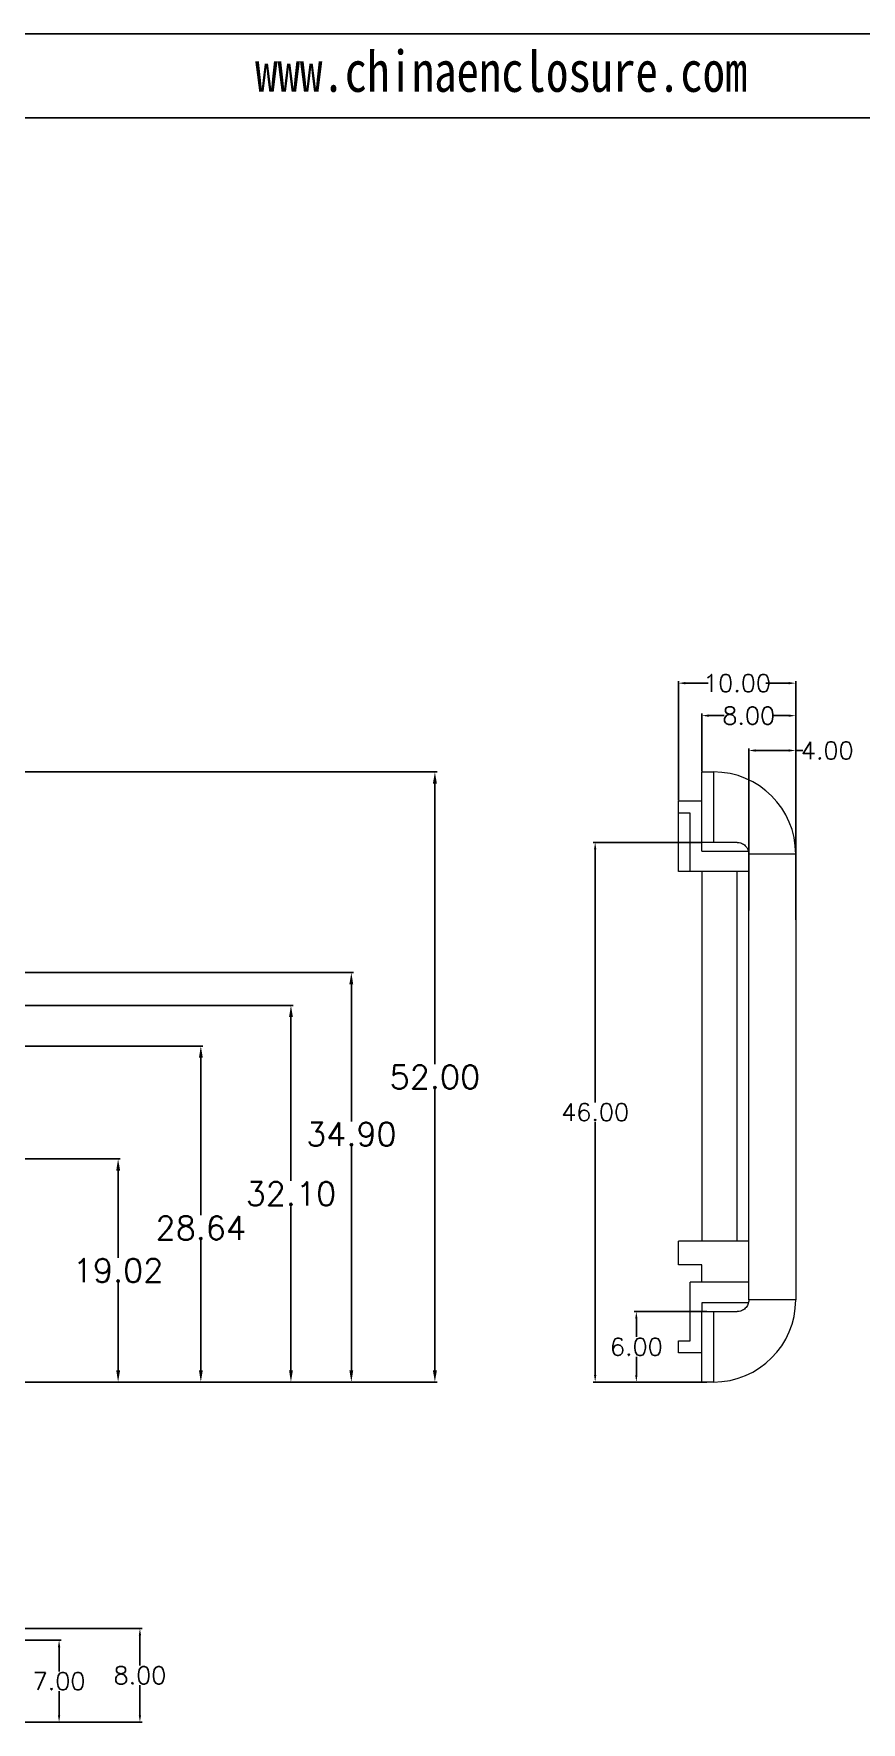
# Model space of a CAD drawing. Header units: inches. Extents: x 1846 to 3307, y 1126 to 1431.
# Drawn here: x 1982.8 to 2053.3, y 1287.5 to 1431.4 of the extents above; entities that cross this region are included whole.
import ezdxf

# ---------------------------------------------------------------- set-up
doc = ezdxf.new("R2010")
doc.units = ezdxf.units.IN
doc.header["$LTSCALE"] = 15
doc.layers.add('文字', color=81, linetype='Continuous')
doc.styles.get("Standard").update_dxf_attribs({"font": 'txt', "bigfont": 'gbcbig.shx'})
doc.styles.add('宋体', font='', dxfattribs={"width": 0.8, "height": 3.5})
doc.styles.get('宋体').set_extended_font_data('SimSun')
doc.dimstyles.new('2', dxfattribs={"dimtxt": 1.5, "dimasz": 0.6, "dimexe": 0.18, "dimexo": 0.0625, "dimgap": 0.09, "dimtad": 0, "dimtih": 1, "dimtoh": 1, "dimzin": 0, "dimdsep": 46, "dimtxsty": 'Standard', "dimcen": 0, "dimadec": 0, "dimazin": 2, "dimtfac": 1, "dimtofl": 0, "dimtmove": 0, "dimatfit": 3, "dimfxl": 1, "dimtolj": 1, "dimtzin": 0, "dimarcsym": 0})
doc.dimstyles.new('2.5', dxfattribs={"dimtxt": 2, "dimasz": 1, "dimexe": 0.18, "dimexo": 0.0625, "dimgap": 0.09, "dimtad": 0, "dimtih": 1, "dimtoh": 1, "dimzin": 0, "dimdsep": 46, "dimtxsty": 'Standard', "dimcen": 1, "dimadec": 0, "dimazin": 2, "dimtfac": 1, "dimtofl": 0, "dimtmove": 0, "dimatfit": 3, "dimfxl": 1, "dimtolj": 1, "dimtzin": 0, "dimarcsym": 0})

# ---------------------------------------------------------------- blocks, each defined once
blk = doc.blocks.new('*D439')
at = {"color": 0, "lineweight": -2}
for p, q in [((1928.47, 1348.6), (2004.89, 1348.6)), ((2004.71, 1347.6), (2004.71, 1333.64)), ((2004.71, 1317.5), (2004.71, 1331.46)), ((1952.92, 1316.5), (2004.89, 1316.5))]:
    blk.add_line(p, q, dxfattribs=at)
at = {"color": 0}
for points in [[(2004.55, 1347.6), (2004.88, 1347.6), (2004.71, 1348.6)], [(2004.55, 1317.5), (2004.88, 1317.5), (2004.71, 1316.5)]]:
    blk.add_solid(points, dxfattribs=at)
at = {"layer": 'Defpoints', "color": 0}
for p in [(1928.41, 1348.6), (2004.71, 1348.6), (1952.85, 1316.5)]:
    blk.add_point(p, dxfattribs=at)
at = {"color": 0, "insert": (2004.71, 1332.55), "char_height": 2, "attachment_point": 5}
blk.add_mtext('\\A1;32.10', dxfattribs=at)
blk = doc.blocks.new('*D440')
at = {"color": 0, "lineweight": -2}
for p, q in [((1961.47, 1351.4), (2010.04, 1351.4)), ((2009.86, 1350.4), (2009.86, 1338.72)), ((2009.86, 1317.5), (2009.86, 1336.54)), ((1939.23, 1316.5), (2010.04, 1316.5))]:
    blk.add_line(p, q, dxfattribs=at)
at = {"color": 0}
for points in [[(2009.69, 1350.4), (2010.02, 1350.4), (2009.86, 1351.4)], [(2009.69, 1317.5), (2010.02, 1317.5), (2009.86, 1316.5)]]:
    blk.add_solid(points, dxfattribs=at)
at = {"layer": 'Defpoints', "color": 0}
for p in [(1961.41, 1351.4), (2009.86, 1351.4), (1939.17, 1316.5)]:
    blk.add_point(p, dxfattribs=at)
at = {"color": 0, "insert": (2009.86, 1337.63), "char_height": 2, "attachment_point": 5}
blk.add_mtext('\\A1;34.90', dxfattribs=at)
blk = doc.blocks.new('*D441')
at = {"color": 0, "lineweight": -2}
for p, q in [((1944.1, 1345.14), (1997.21, 1345.14)), ((1997.03, 1344.14), (1997.03, 1330.72)), ((1997.03, 1317.5), (1997.03, 1328.54)), ((1944.1, 1316.5), (1997.21, 1316.5))]:
    blk.add_line(p, q, dxfattribs=at)
at = {"color": 0}
for points in [[(1996.87, 1344.14), (1997.2, 1344.14), (1997.03, 1345.14)], [(1996.87, 1317.5), (1997.2, 1317.5), (1997.03, 1316.5)]]:
    blk.add_solid(points, dxfattribs=at)
at = {"layer": 'Defpoints', "color": 0}
for p in [(1944.04, 1345.14), (1944.04, 1316.5), (1997.03, 1316.5)]:
    blk.add_point(p, dxfattribs=at)
at = {"color": 0, "insert": (1997.03, 1329.63), "char_height": 2, "attachment_point": 5}
blk.add_mtext('\\A1;28.64', dxfattribs=at)
blk = doc.blocks.new('*D444')
at = {"color": 0, "lineweight": -2}
for p, q in [((1958.26, 1335.52), (1990.16, 1335.52)), ((1989.98, 1334.52), (1989.98, 1327.1)), ((1989.98, 1317.5), (1989.98, 1324.92)), ((1963.62, 1316.5), (1990.16, 1316.5))]:
    blk.add_line(p, q, dxfattribs=at)
at = {"color": 0}
for points in [[(1989.82, 1334.52), (1990.15, 1334.52), (1989.98, 1335.52)], [(1989.82, 1317.5), (1990.15, 1317.5), (1989.98, 1316.5)]]:
    blk.add_solid(points, dxfattribs=at)
at = {"layer": 'Defpoints', "color": 0}
for p in [(1958.19, 1335.52), (1963.55, 1316.5), (1989.98, 1316.5)]:
    blk.add_point(p, dxfattribs=at)
at = {"color": 0, "insert": (1989.98, 1326.01), "char_height": 2, "attachment_point": 5}
blk.add_mtext('\\A1;19.02', dxfattribs=at)
blk = doc.blocks.new('*D457')
at = {"color": 0, "lineweight": -2}
for p, q in [((1932.4, 1368.5), (2017.16, 1368.5)), ((2016.98, 1367.5), (2016.98, 1343.59)), ((2016.98, 1317.5), (2016.98, 1341.41)), ((1939.23, 1316.5), (2017.16, 1316.5))]:
    blk.add_line(p, q, dxfattribs=at)
at = {"color": 0}
for points in [[(2016.81, 1367.5), (2017.15, 1367.5), (2016.98, 1368.5)], [(2016.81, 1317.5), (2017.15, 1317.5), (2016.98, 1316.5)]]:
    blk.add_solid(points, dxfattribs=at)
at = {"layer": 'Defpoints', "color": 0}
for p in [(1932.34, 1368.5), (1939.17, 1316.5), (2016.98, 1316.5)]:
    blk.add_point(p, dxfattribs=at)
at = {"color": 0, "insert": (2016.98, 1342.5), "char_height": 2, "attachment_point": 5}
blk.add_mtext('\\A1;52.00', dxfattribs=at)
blk = doc.blocks.new('*D458')
at = {"color": 0, "lineweight": -2}
for p, q in [((2039.73, 1368.56), (2039.73, 1373.48)), ((2040.33, 1373.3), (2041.64, 1373.3)), ((2047.13, 1373.3), (2045.82, 1373.3)), ((2047.73, 1355.89), (2047.73, 1373.48))]:
    blk.add_line(p, q, dxfattribs=at)
at = {"color": 0}
for points in [[(2040.33, 1373.4), (2040.33, 1373.2), (2039.73, 1373.3)], [(2047.13, 1373.4), (2047.13, 1373.2), (2047.73, 1373.3)]]:
    blk.add_solid(points, dxfattribs=at)
at = {"layer": 'Defpoints', "color": 0}
for p in [(2047.73, 1373.3), (2039.73, 1368.5), (2047.73, 1355.82)]:
    blk.add_point(p, dxfattribs=at)
at = {"color": 0, "insert": (2043.73, 1373.3), "char_height": 1.5, "attachment_point": 5}
blk.add_mtext('\\A1;8.00', dxfattribs=at)
blk = doc.blocks.new('*D459')
at = {"color": 0, "lineweight": -2}
for p, q in [((2043.73, 1356.7), (2043.73, 1370.51)), ((2044.33, 1370.33), (2047.13, 1370.33)), ((2047.73, 1356.7), (2047.73, 1370.51)), ((2047.73, 1370.33), (2048.33, 1370.33))]:
    blk.add_line(p, q, dxfattribs=at)
at = {"color": 0}
for points in [[(2044.33, 1370.43), (2044.33, 1370.23), (2043.73, 1370.33)], [(2047.13, 1370.43), (2047.13, 1370.23), (2047.73, 1370.33)]]:
    blk.add_solid(points, dxfattribs=at)
at = {"layer": 'Defpoints', "color": 0}
for p in [(2047.73, 1370.33), (2043.73, 1356.64), (2047.73, 1356.64)]:
    blk.add_point(p, dxfattribs=at)
at = {"color": 0, "insert": (2050.42, 1370.33), "char_height": 1.5, "attachment_point": 5}
blk.add_mtext('\\A1;4.00', dxfattribs=at)
blk = doc.blocks.new('*D460')
at = {"color": 0, "lineweight": -2}
for p, q in [((2037.73, 1366.06), (2037.73, 1376.25)), ((2038.33, 1376.07), (2040.27, 1376.07)), ((2047.13, 1376.07), (2045.2, 1376.07)), ((2047.73, 1358.18), (2047.73, 1376.25))]:
    blk.add_line(p, q, dxfattribs=at)
at = {"color": 0}
for points in [[(2038.33, 1376.17), (2038.33, 1375.97), (2037.73, 1376.07)], [(2047.13, 1376.17), (2047.13, 1375.97), (2047.73, 1376.07)]]:
    blk.add_solid(points, dxfattribs=at)
at = {"layer": 'Defpoints', "color": 0}
for p in [(2047.73, 1376.07), (2037.73, 1366), (2047.73, 1358.12)]:
    blk.add_point(p, dxfattribs=at)
at = {"color": 0, "insert": (2042.73, 1376.07), "char_height": 1.5, "attachment_point": 5}
blk.add_mtext('\\A1;10.00', dxfattribs=at)
blk = doc.blocks.new('*D461')
at = {"color": 0, "lineweight": -2}
for p, q in [((1970.34, 1295.5), (1992.02, 1295.5)), ((1991.84, 1294.9), (1991.84, 1292.34)), ((1991.84, 1288.1), (1991.84, 1290.66)), ((1970.34, 1287.5), (1992.02, 1287.5))]:
    blk.add_line(p, q, dxfattribs=at)
at = {"color": 0}
for points in [[(1991.74, 1294.9), (1991.94, 1294.9), (1991.84, 1295.5)], [(1991.74, 1288.1), (1991.94, 1288.1), (1991.84, 1287.5)]]:
    blk.add_solid(points, dxfattribs=at)
at = {"layer": 'Defpoints', "color": 0}
for p in [(1970.28, 1295.5), (1970.28, 1287.5), (1991.84, 1287.5)]:
    blk.add_point(p, dxfattribs=at)
at = {"color": 0, "insert": (1991.84, 1291.5), "char_height": 1.5, "attachment_point": 5}
blk.add_mtext('\\A1;8.00', dxfattribs=at)
blk = doc.blocks.new('*D465')
at = {"color": 0, "lineweight": -2}
for p, q in [((1977.87, 1294.5), (1985.13, 1294.5)), ((1984.95, 1293.9), (1984.95, 1291.84)), ((1984.95, 1288.1), (1984.95, 1290.16)), ((1970.4, 1287.5), (1985.13, 1287.5))]:
    blk.add_line(p, q, dxfattribs=at)
at = {"color": 0}
for points in [[(1984.85, 1293.9), (1985.05, 1293.9), (1984.95, 1294.5)], [(1984.85, 1288.1), (1985.05, 1288.1), (1984.95, 1287.5)]]:
    blk.add_solid(points, dxfattribs=at)
at = {"layer": 'Defpoints', "color": 0}
for p in [(1977.81, 1294.5), (1970.34, 1287.5), (1984.95, 1287.5)]:
    blk.add_point(p, dxfattribs=at)
at = {"color": 0, "insert": (1984.95, 1291), "char_height": 1.5, "attachment_point": 5}
blk.add_mtext('\\A1;7.00', dxfattribs=at)
blk = doc.blocks.new('*D466')
at = {"color": 0, "lineweight": -2}
for p, q in [((2040.17, 1322.5), (2033.97, 1322.5)), ((2034.15, 1321.9), (2034.15, 1320.34)), ((2034.15, 1317.1), (2034.15, 1318.66)), ((2039.67, 1316.5), (2033.97, 1316.5))]:
    blk.add_line(p, q, dxfattribs=at)
at = {"color": 0}
for points in [[(2034.05, 1321.9), (2034.25, 1321.9), (2034.15, 1322.5)], [(2034.05, 1317.1), (2034.25, 1317.1), (2034.15, 1316.5)]]:
    blk.add_solid(points, dxfattribs=at)
at = {"layer": 'Defpoints', "color": 0}
for p in [(2034.15, 1322.5), (2040.23, 1322.5), (2039.73, 1316.5)]:
    blk.add_point(p, dxfattribs=at)
at = {"color": 0, "insert": (2034.15, 1319.5), "char_height": 1.5, "attachment_point": 5}
blk.add_mtext('\\A1;6.00', dxfattribs=at)
blk = doc.blocks.new('*D467')
at = {"color": 0, "lineweight": -2}
for p, q in [((2039.67, 1362.5), (2030.46, 1362.5)), ((2030.64, 1361.9), (2030.64, 1340.34)), ((2030.64, 1317.1), (2030.64, 1338.66)), ((2040.17, 1316.5), (2030.46, 1316.5))]:
    blk.add_line(p, q, dxfattribs=at)
at = {"color": 0}
for points in [[(2030.54, 1361.9), (2030.74, 1361.9), (2030.64, 1362.5)], [(2030.54, 1317.1), (2030.74, 1317.1), (2030.64, 1316.5)]]:
    blk.add_solid(points, dxfattribs=at)
at = {"layer": 'Defpoints', "color": 0}
for p in [(2030.64, 1362.5), (2039.73, 1362.5), (2040.23, 1316.5)]:
    blk.add_point(p, dxfattribs=at)
at = {"color": 0, "insert": (2030.64, 1339.5), "char_height": 1.5, "attachment_point": 5}
blk.add_mtext('\\A1;46.00', dxfattribs=at)

msp = doc.modelspace()

# ---------------------------------------------------------------- linework, layer by layer
for p, q in [((1846.203, 1431.421), (2271.885, 1431.421)), ((1857.218, 1424.255), (2264.718, 1424.255))]:
    msp.add_line(p, q)
at = {"color": 7, "linetype": 'Continuous', "lineweight": 15}
for p, q in [((2039.734, 1362.502), (2039.734, 1368.502)), ((2039.734, 1368.502), (2040.734, 1368.502)), ((2040.734, 1368.502), (2040.734, 1362.502)), ((2037.734, 1365.002), (2037.734, 1366.002)), ((2039.734, 1366.002), (2037.734, 1366.002)), ((2038.734, 1365.002), (2037.734, 1365.002)), ((2037.734, 1360.002), (2037.734, 1365.002)), ((2038.734, 1360.002), (2038.734, 1365.002)), ((2040.734, 1362.502), (2039.734, 1362.502)), ((2039.734, 1361.752), (2039.734, 1362.502)), ((2039.734, 1361.752), (2043.691, 1361.752)), ((2042.734, 1362.502), (2040.734, 1362.502)), ((2047.734, 1361.502), (2043.734, 1361.502)), ((2043.734, 1323.502), (2043.734, 1361.502)), ((2047.734, 1361.502), (2047.734, 1323.502)), ((2038.734, 1360.002), (2037.734, 1360.002)), ((2043.734, 1360.002), (2038.734, 1360.002)), ((2039.734, 1360.002), (2039.734, 1328.502)), ((2043.734, 1328.502), (2037.734, 1328.502)), ((2037.734, 1326.502), (2037.734, 1328.502)), ((2039.734, 1326.502), (2037.734, 1326.502)), ((2039.734, 1325.002), (2039.734, 1326.502)), ((2038.734, 1320.002), (2038.734, 1325.002)), ((2043.734, 1325.002), (2038.734, 1325.002)), ((2043.693, 1323.252), (2039.734, 1323.252)), ((2039.734, 1323.252), (2039.734, 1322.502)), ((2047.734, 1323.502), (2043.734, 1323.502)), ((2039.734, 1316.502), (2039.734, 1322.502)), ((2039.734, 1322.502), (2040.734, 1322.502)), ((2040.734, 1322.502), (2040.734, 1316.502)), ((2040.734, 1322.502), (2042.734, 1322.502)), ((2037.734, 1319.002), (2037.734, 1320.002)), ((2037.734, 1320.002), (2038.734, 1320.002)), ((2039.734, 1319.002), (2037.734, 1319.002)), ((2040.734, 1316.502), (2039.734, 1316.502))]:
    msp.add_line(p, q, dxfattribs=at)
at = {"color": 8, "linetype": 'Continuous', "lineweight": 15}
msp.add_line((2042.734, 1328.502), (2042.734, 1360.002), dxfattribs=at)
at = {"color": 7, "linetype": 'Continuous', "lineweight": 15}
for centre, start, end in [((2040.734, 1361.502), 0, 90), ((2040.734, 1323.502), 270, 0)]:
    msp.add_arc(centre, 7, start, end, dxfattribs=at)
for points, knots in [([(2042.734, 1362.502), (2042.863, 1362.502), (2042.99, 1362.477), (2043.229, 1362.38), (2043.339, 1362.308), (2043.62, 1362.034), (2043.734, 1361.772), (2043.734, 1361.502)], [0, 0, 0, 0, 0.25, 0.25, 0.5, 0.5, 1, 1, 1, 1]), ([(2043.734, 1323.502), (2043.734, 1323.367), (2043.706, 1323.234), (2043.603, 1322.989), (2043.526, 1322.878), (2043.34, 1322.696), (2043.229, 1322.624), (2042.992, 1322.527), (2042.863, 1322.502), (2042.734, 1322.502)], [0, 0, 0, 0, 0.25, 0.25, 0.5, 0.5, 0.75, 0.75, 1, 1, 1, 1])]:
    msp.add_open_spline(points, degree=3, knots=knots, dxfattribs=at)

# ---------------------------------------------------------------- texts
at = {"layer": '文字', "color": 0, "insert": (2001.666, 1429.977), "char_height": 3.50355, "width": 61.55409, "attachment_point": 1, "style": '宋体'}
msp.add_mtext('www.chinaenclosure.com', dxfattribs=at)

# ---------------------------------------------------------------- dimensions: what is measured, and where the dimension line sits
for base, p1, p2, picture, middle in [((2047.734, 1376.072), (2037.734, 1366.002), (2047.734, 1358.122), '*D460', (2042.734, 1376.072)), ((2047.734, 1373.298), (2039.734, 1368.502), (2047.734, 1355.823), '*D458', (2043.734, 1373.298)), ((2047.734, 1370.328), (2043.734, 1356.64), (2047.734, 1356.64), '*D459', (2050.424, 1370.328))]:
    dim = msp.add_linear_dim(base=base, p1=p1, p2=p2, dimstyle='2')
    dim.commit()
    dim.dimension.update_dxf_attribs({"geometry": picture, "text_midpoint": middle})
for base, p1, p2, dimstyle, picture, middle in [((2016.979, 1316.502), (1932.342, 1368.502), (1939.165, 1316.502), '2.5', '*D457', (2016.979, 1342.502)), ((2030.636, 1362.502), (2040.234, 1316.502), (2039.734, 1362.502), '2', '*D467', (2030.636, 1339.502))]:
    dim = msp.add_linear_dim(base=base, p1=p1, p2=p2, angle=90, dimstyle=dimstyle)
    dim.commit()
    dim.dimension.update_dxf_attribs({"geometry": picture, "text_midpoint": middle})
for base, p1, p2, dimstyle, picture, middle in [((2009.856, 1351.401), (1939.165, 1316.502), (1961.406, 1351.401), '2.5', '*D440', (2009.856, 1337.627)), ((2004.712, 1348.602), (1952.853, 1316.502), (1928.406, 1348.602), '2.5', '*D439', (2004.712, 1332.552)), ((1997.032, 1316.502), (1944.037, 1345.141), (1944.037, 1316.502), '2.5', '*D441', (1997.032, 1329.632)), ((1989.984, 1316.502), (1958.194, 1335.521), (1963.553, 1316.502), '2.5', '*D444', (1989.984, 1326.012)), ((2034.15, 1322.502), (2039.734, 1316.502), (2040.234, 1322.502), '2', '*D466', (2034.15, 1319.502)), ((1991.84, 1287.502), (1970.279, 1295.502), (1970.279, 1287.502), '2', '*D461', (1991.84, 1291.502)), ((1984.946, 1287.502), (1977.806, 1294.502), (1970.341, 1287.502), '2', '*D465', (1984.946, 1291.002))]:
    dim = msp.add_linear_dim(base=base, p1=p1, p2=p2, angle=90, dimstyle=dimstyle)
    dim.commit()
    dim.dimension.update_dxf_attribs({"geometry": picture, "text_midpoint": middle, "dimtype": 160})

doc.saveas('drawing.dxf')
